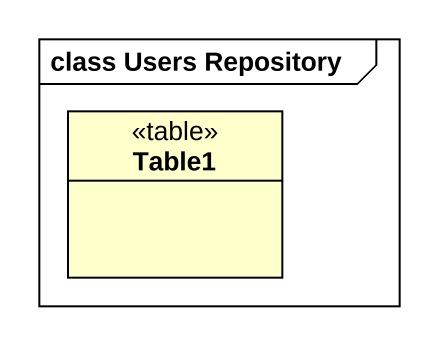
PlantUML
@startuml
mainframe class Users Repository
hide circle
hide empty members
class Table1 <<table>>
@enduml
